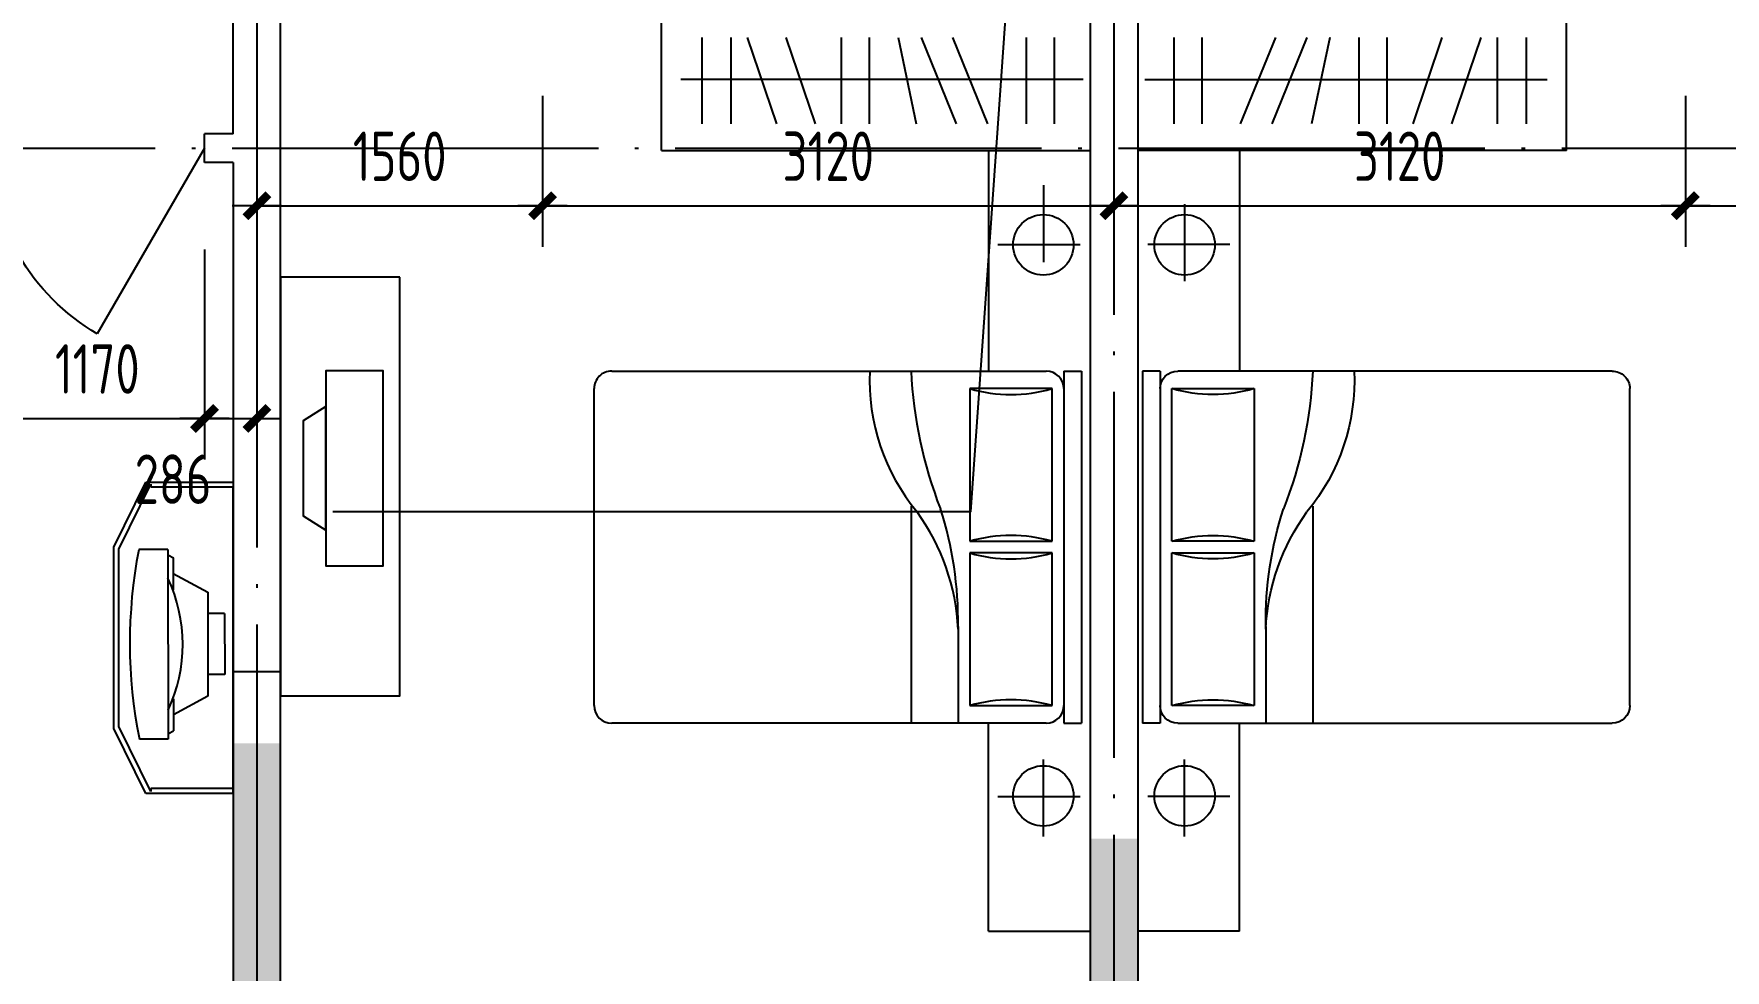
# Model space of a CAD drawing. Extents: x -726032 to 135930, y -151624 to 587044.
# Drawn here: x -706352 to -697117, y 550864 to 555977 of the extents above; entities that cross this region are included whole.
import ezdxf
from ezdxf.enums import TextEntityAlignment as Align

# ---------------------------------------------------------------- set-up
doc = ezdxf.new("R2010")
doc.units = 0
doc.header["$LTSCALE"] = 1000
doc.header["$MEASUREMENT"] = 0
doc.linetypes.add('DOTE', pattern=[2.42, 2, -0.2, 0.02, -0.2])
doc.layers.get('0').update_dxf_attribs({"linetype": 'CONTINUOUS'})
doc.layers.get('DEFPOINTS').update_dxf_attribs({"color": 1, "linetype": 'CONTINUOUS'})
for name, color, linetype in [('COLUMN', 170, 'CONTINUOUS'), ('DOTE', 8, 'DOTE'), ('PUB_DIM', 245, 'CONTINUOUS'), ('WALL', 255, 'CONTINUOUS'), ('WINDOW', 155, 'CONTINUOUS'), ('WINDOW_TEXT', 7, 'CONTINUOUS'), ('家具', 252, 'CONTINUOUS'), ('引线', 213, 'CONTINUOUS')]:
    doc.layers.add(name, color=color, linetype=linetype)
doc.styles.add('ATT', font='TXT')
doc.styles.add('DIM_FONT', font='isocp.shx', dxfattribs={"width": 0.8})
doc.styles.add('SIMPLEX', font='SIMPLEX.SHX')
doc.dimstyles.new('DIMA', dxfattribs={"dimtxt": 300, "dimasz": 1, "dimexe": 250, "dimexo": 300, "dimgap": 150, "dimtad": 1, "dimdec": 0, "dimzin": 0, "dimdsep": 46, "dimtxsty": 'DIM_FONT', "dimcen": 0.09, "dimse1": 1, "dimclrt": 142, "dimadec": 0, "dimazin": 0, "dimtfac": 1, "dimtdec": 0, "dimtix": 1, "dimtmove": 2, "dimatfit": 3, "dimfxl": 1, "dimtolj": 1, "dimtzin": 0, "dimarcsym": 0})
doc.dimstyles.new('DIMB', dxfattribs={"dimtxt": 300, "dimasz": 1, "dimexe": 250, "dimexo": 300, "dimgap": 150, "dimtad": 1, "dimdec": 0, "dimzin": 0, "dimdsep": 46, "dimtxsty": 'DIM_FONT', "dimcen": 0.09, "dimse2": 1, "dimclrt": 142, "dimadec": 0, "dimazin": 0, "dimtfac": 1, "dimtdec": 0, "dimtix": 1, "dimtmove": 2, "dimatfit": 3, "dimfxl": 1, "dimtolj": 1, "dimtzin": 0, "dimarcsym": 0})
doc.dimstyles.new('DIMN', dxfattribs={"dimtxt": 300, "dimasz": 1, "dimexe": 250, "dimexo": 300, "dimgap": 150, "dimtad": 1, "dimdec": 0, "dimzin": 0, "dimdsep": 46, "dimtxsty": 'DIM_FONT', "dimcen": 0.09, "dimclrt": 142, "dimadec": 0, "dimazin": 0, "dimtfac": 1, "dimtdec": 0, "dimtix": 1, "dimtmove": 2, "dimatfit": 3, "dimfxl": 1, "dimtolj": 1, "dimtzin": 0, "dimarcsym": 0})

# ---------------------------------------------------------------- blocks, each defined once
blk = doc.blocks.new('_DIMX')
blk.add_line((-150, 0), (150, 0))
at = {"const_width": 50}
blk.add_lwpolyline([(-70, -70), (70, 70)], dxfattribs=at)
blk = doc.blocks.new('*D3744')
at = {"layer": 'DEFPOINTS', "color": 0, "transparency": 16777216}
for p in [(-703573.9, 555908.7), (-700453.9, 555908.7), (-700453.9, 555038)]:
    blk.add_point(p, dxfattribs=at)
at = {"layer": 'PUB_DIM', "color": 0, "lineweight": -2, "transparency": 16777216}
for p, q in [((-703573.9, 555638.7), (-703573.9, 554813)), ((-703573, 555038), (-700454.8, 555038))]:
    blk.add_line(p, q, dxfattribs=at)
at = {"layer": 'PUB_DIM', "color": 0, "lineweight": -2, "transparency": 16777216, "xscale": 0.9, "yscale": 0.9, "zscale": 0.9, "rotation": 180}
blk.add_blockref('_DIMX', (-703573.9, 555038), dxfattribs=at)
at = {"layer": 'PUB_DIM', "color": 0, "lineweight": -2, "transparency": 16777216, "xscale": 0.9, "yscale": 0.9, "zscale": 0.9}
blk.add_blockref('_DIMX', (-700453.9, 555038), dxfattribs=at)
at = {"layer": 'PUB_DIM', "color": 142, "transparency": 16777216, "insert": (-702013.9, 555308.1), "char_height": 270, "attachment_point": 5, "style": 'DIM_FONT'}
blk.add_mtext('\\A1;3120', dxfattribs=at)
blk = doc.blocks.new('12PBED04')
at = {"color": 0, "linetype": 'ByBlock'}
for p, q in [((0, 0), (0, 60)), ((3, 60), (0, 60)), ((3, 0), (3, 60)), ((6, 60), (80, 60)), ((21, 43.5), (21, 60)), ((29, 23), (29, 60)), ((5, 57), (5, 31)), ((19, 57), (5, 57)), ((19, 31), (19, 57)), ((83, 57), (83, 3)), ((5, 31), (19, 31)), ((19, 29), (5, 29)), ((5, 29), (5, 3)), ((19, 3), (19, 29)), ((5, 3), (19, 3)), ((3, 0), (0, 0)), ((80, 0), (6, 0))]:
    blk.add_line(p, q, dxfattribs=at)
for centre, radius, start, end in [((6, 57), 3, 90, 180), ((80, 57), 3, 0, 90), ((12, 81), 25, 253.739795, 286.260205), ((83.75, 42.6875), 62.75526, 179.258164, 197.803367), ((57.725806, 45.629032), 36.761918, 182.539782, 216.040311), ((12, 7), 25, 73.739795, 106.260205), ((12, 53), 25, 253.739795, 286.260205), ((-44.51087, -3.358696), 73.587559, 2.616012, 21.406944), ((0.75, 1.5), 35.338541, 357.56726, 39.546081), ((6, 3), 3, 180, 270), ((12, -21), 25, 73.739795, 106.260205), ((80, 3), 3, 270, 0)]:
    blk.add_arc(centre, radius, start, end, dxfattribs=at)
at = {"color": 0, "linetype": 'ByBlock', "style": 'ATT'}
for tag, flags, p in [('ITEM', 3, (50, 35)), ('ROOM_NUMBER', 1, (50, 20.5))]:
    blk.add_attdef(tag, text='', height=6, dxfattribs=dict(at, flags=flags)).set_placement(p, align=Align.CENTER)
blk = doc.blocks.new('*D1155')
at = {"layer": 'DEFPOINTS', "color": 0, "transparency": 16777216}
for p in [(-705133.9, 555908.7), (-703573.9, 555908.7), (-703573.9, 555038)]:
    blk.add_point(p, dxfattribs=at)
at = {"layer": 'PUB_DIM', "color": 0, "lineweight": -2, "transparency": 16777216}
for p, q in [((-705133.9, 555638.7), (-705133.9, 554813)), ((-703573.9, 555638.7), (-703573.9, 554813)), ((-705133, 555038), (-703574.8, 555038))]:
    blk.add_line(p, q, dxfattribs=at)
at = {"layer": 'PUB_DIM', "color": 0, "lineweight": -2, "transparency": 16777216, "xscale": 0.9, "yscale": 0.9, "zscale": 0.9, "rotation": 180}
blk.add_blockref('_DIMX', (-705133.9, 555038), dxfattribs=at)
at = {"layer": 'PUB_DIM', "color": 0, "lineweight": -2, "transparency": 16777216, "xscale": 0.9, "yscale": 0.9, "zscale": 0.9}
blk.add_blockref('_DIMX', (-703573.9, 555038), dxfattribs=at)
at = {"layer": 'PUB_DIM', "color": 142, "transparency": 16777216, "insert": (-704353.9, 555308), "char_height": 270, "attachment_point": 5, "style": 'DIM_FONT'}
blk.add_mtext('\\A1;1560', dxfattribs=at)
blk = doc.blocks.new('_DBLK')
blk.add_line((-0.5, 0), (0, -0.866))
blk.add_arc((-0.5, 0), 1, 300, 0)
at = {"layer": 'WINDOW_TEXT', "style": 'SIMPLEX', "flags": 9}
blk.add_attdef('A', text='', height=1, dxfattribs=at).set_placement((0, 1.5), align=Align.MIDDLE)
blk = doc.blocks.new('*D2409')
at = {"layer": 'DEFPOINTS', "color": 0, "transparency": 16777216}
for p in [(-706589.9, 555069.5), (-705419.9, 555069.5), (-705419.9, 553876.6)]:
    blk.add_point(p, dxfattribs=at)
at = {"layer": 'PUB_DIM', "color": 0, "lineweight": -2, "transparency": 16777216}
for p, q in [((-705419.9, 554799.5), (-705419.9, 553651.6)), ((-706589, 553876.6), (-705420.8, 553876.6))]:
    blk.add_line(p, q, dxfattribs=at)
at = {"layer": 'PUB_DIM', "color": 0, "lineweight": -2, "transparency": 16777216, "xscale": 0.9, "yscale": 0.9, "zscale": 0.9, "rotation": 180}
blk.add_blockref('_DIMX', (-706589.9, 553876.6), dxfattribs=at)
at = {"layer": 'PUB_DIM', "color": 0, "lineweight": -2, "transparency": 16777216, "xscale": 0.9, "yscale": 0.9, "zscale": 0.9}
blk.add_blockref('_DIMX', (-705419.9, 553876.6), dxfattribs=at)
at = {"layer": 'PUB_DIM', "color": 142, "transparency": 16777216, "insert": (-706004.9, 554146.6), "char_height": 270, "attachment_point": 5, "style": 'DIM_FONT'}
blk.add_mtext('\\A1;1170', dxfattribs=at)
blk = doc.blocks.new('*D2410')
at = {"layer": 'DEFPOINTS', "color": 0, "transparency": 16777216}
for p in [(-705419.9, 555069.5), (-705133.9, 555069.5), (-705133.9, 553876.6)]:
    blk.add_point(p, dxfattribs=at)
at = {"layer": 'PUB_DIM', "color": 0, "lineweight": -2, "transparency": 16777216}
for p, q in [((-705133.9, 554799.5), (-705133.9, 553651.6)), ((-705419, 553876.6), (-705134.8, 553876.6))]:
    blk.add_line(p, q, dxfattribs=at)
at = {"layer": 'PUB_DIM', "color": 0, "lineweight": -2, "transparency": 16777216, "xscale": 0.9, "yscale": 0.9, "zscale": 0.9, "rotation": 180}
blk.add_blockref('_DIMX', (-705419.9, 553876.6), dxfattribs=at)
at = {"layer": 'PUB_DIM', "color": 0, "lineweight": -2, "transparency": 16777216, "xscale": 0.9, "yscale": 0.9, "zscale": 0.9}
blk.add_blockref('_DIMX', (-705133.9, 553876.6), dxfattribs=at)
at = {"layer": 'PUB_DIM', "color": 142, "transparency": 16777216, "insert": (-705591.4, 553544.7), "char_height": 270, "attachment_point": 5, "style": 'DIM_FONT'}
blk.add_mtext('\\A1;286', dxfattribs=at)
blk = doc.blocks.new('*D1291')
at = {"layer": 'DEFPOINTS', "color": 0, "transparency": 16777216}
for p in [(-697333.9, 555908.7), (-695773.9, 555908.7), (-695773.9, 555038)]:
    blk.add_point(p, dxfattribs=at)
at = {"layer": 'PUB_DIM', "color": 0, "lineweight": -2, "transparency": 16777216}
for p, q in [((-697333.9, 555638.7), (-697333.9, 554813)), ((-695773.9, 555638.7), (-695773.9, 554813)), ((-697333, 555038), (-695774.8, 555038))]:
    blk.add_line(p, q, dxfattribs=at)
at = {"layer": 'PUB_DIM', "color": 0, "lineweight": -2, "transparency": 16777216, "xscale": 0.9, "yscale": 0.9, "zscale": 0.9, "rotation": 180}
blk.add_blockref('_DIMX', (-697333.9, 555038), dxfattribs=at)
at = {"layer": 'PUB_DIM', "color": 0, "lineweight": -2, "transparency": 16777216, "xscale": 0.9, "yscale": 0.9, "zscale": 0.9}
blk.add_blockref('_DIMX', (-695773.9, 555038), dxfattribs=at)
at = {"layer": 'PUB_DIM', "color": 142, "transparency": 16777216, "insert": (-696553.9, 555308), "char_height": 270, "attachment_point": 5, "style": 'DIM_FONT'}
blk.add_mtext('\\A1;1560', dxfattribs=at)
blk = doc.blocks.new('*D2560')
at = {"layer": 'DEFPOINTS', "color": 0, "transparency": 16777216}
for p in [(-700453.9, 555908.7), (-697333.9, 555908.7), (-697333.9, 555038)]:
    blk.add_point(p, dxfattribs=at)
at = {"layer": 'PUB_DIM', "color": 0, "lineweight": -2, "transparency": 16777216}
for p, q in [((-697333.9, 555638.7), (-697333.9, 554813)), ((-700453, 555038), (-697334.8, 555038))]:
    blk.add_line(p, q, dxfattribs=at)
at = {"layer": 'PUB_DIM', "color": 0, "lineweight": -2, "transparency": 16777216, "xscale": 0.9, "yscale": 0.9, "zscale": 0.9, "rotation": 180}
blk.add_blockref('_DIMX', (-700453.9, 555038), dxfattribs=at)
at = {"layer": 'PUB_DIM', "color": 0, "lineweight": -2, "transparency": 16777216, "xscale": 0.9, "yscale": 0.9, "zscale": 0.9}
blk.add_blockref('_DIMX', (-697333.9, 555038), dxfattribs=at)
at = {"layer": 'PUB_DIM', "color": 142, "transparency": 16777216, "insert": (-698893.9, 555308.1), "char_height": 270, "attachment_point": 5, "style": 'DIM_FONT'}
blk.add_mtext('\\A1;3120', dxfattribs=at)

msp = doc.modelspace()

# ---------------------------------------------------------------- linework, layer by layer
at = {"layer": 'COLUMN'}
for points in [[(-705263.9, 550178.4), (-705263.9, 552102.4), (-705003.9, 550178.4), (-705003.9, 552102.4)], [(-700583.9, 550178.4), (-700583.9, 551582.4), (-700323.9, 550178.4), (-700323.9, 551582.4)]]:
    msp.add_solid(points, dxfattribs=at)
at = {"layer": 'DOTE'}
for p, q in [((-705133.9, 576952), (-705133.9, 546480.4)), ((-700453.9, 558862.4), (-700453.9, 546480.4)), ((-712529.2, 555352.4), (-642897.4, 555352.4))]:
    msp.add_line(p, q, dxfattribs=at)
at = {"layer": 'WALL'}
for p, q in [((-700323.9, 558732.4), (-700323.9, 550178.4)), ((-705263.9, 555430.4), (-705263.9, 556366.4)), ((-705003.9, 550178.4), (-705003.9, 556366.4)), ((-700583.9, 556054.4), (-700583.9, 550178.4)), ((-705419.9, 555274.4), (-705419.9, 555430.4)), ((-705263.9, 555430.4), (-705419.9, 555430.4)), ((-705263.9, 555274.4), (-705419.9, 555274.4)), ((-705263.9, 555274.4), (-705263.9, 550178.4)), ((-705003.9, 552492.4), (-705263.9, 552492.4))]:
    msp.add_line(p, q, dxfattribs=at)
at = {"layer": '家具'}
for p, q in [((-702923.8, 555339.4), (-702923.8, 556054.4)), ((-697983.9, 555339.4), (-697983.9, 556054.4)), ((-702704, 555955.9), (-702704, 555484.6)), ((-702546.2, 555955.9), (-702546.2, 555484.6)), ((-702456, 555955.9), (-702296.7, 555484.6)), ((-702244.7, 555955.9), (-702085.3, 555484.6)), ((-701943.1, 555955.9), (-701943.1, 555484.6)), ((-701790, 555955.9), (-701790, 555484.6)), ((-701632.3, 555955.9), (-701533.3, 555484.6)), ((-701507, 555955.9), (-701315.2, 555484.6)), ((-701335.4, 555955.9), (-701143.6, 555484.6)), ((-700932.9, 555955.9), (-700932.9, 555484.6)), ((-700779.8, 555955.9), (-700779.8, 555484.6)), ((-700127.9, 555955.9), (-700127.9, 555484.6)), ((-699974.9, 555955.9), (-699974.9, 555484.6)), ((-699572.4, 555955.9), (-699764.2, 555484.6)), ((-699400.7, 555955.9), (-699592.5, 555484.6)), ((-699275.5, 555955.9), (-699374.5, 555484.6)), ((-699117.7, 555955.9), (-699117.7, 555484.6)), ((-698964.6, 555955.9), (-698964.6, 555484.6)), ((-698663.1, 555955.9), (-698822.4, 555484.6)), ((-698451.7, 555955.9), (-698611, 555484.6)), ((-698361.5, 555955.9), (-698361.5, 555484.6)), ((-698203.8, 555955.9), (-698203.8, 555484.6)), ((-700621.9, 555727.4), (-702819, 555727.4)), ((-700285.8, 555727.4), (-698088.7, 555727.4)), ((-702923.8, 555339.4), (-700583.8, 555339.4)), ((-701138.4, 555339.4), (-701138.4, 554135.4)), ((-697983.9, 555339.4), (-700323.9, 555339.4)), ((-699769.4, 555339.4), (-699769.4, 554135.4)), ((-700839.5, 555150.6), (-700839.5, 554729.2)), ((-700068.2, 555046.6), (-700068.2, 554625.2)), ((-701087.3, 554826.9), (-700639.3, 554826.9)), ((-699820.5, 554826.9), (-700268.4, 554826.9)), ((-705913.9, 553174), (-705739.4, 553529.1)), ((-705887.9, 553163.2), (-705713.4, 553518.4)), ((-705739.4, 553529.1), (-705263.9, 553529.1)), ((-705713.4, 553518.4), (-705713.4, 553503.1)), ((-705713.4, 553503.1), (-705263.9, 553503.1)), ((-705263.9, 551828.9), (-705263.9, 553503.1)), ((-705913.9, 552184), (-705913.9, 553174)), ((-705887.9, 552194.8), (-705887.9, 553163.2)), ((-705620, 553160.7), (-705777.9, 553159.9)), ((-705620, 553160.7), (-705617.4, 552125.2)), ((-705615.4, 553129.6), (-705588.3, 553115.9)), ((-705588.8, 552941.4), (-705588.3, 553115.9)), ((-705590.3, 553029.3), (-705402.2, 552928)), ((-705402.2, 552928), (-705401, 552360.5)), ((-705309.6, 552811.6), (-705401.9, 552811)), ((-705309.6, 552811.6), (-705309, 552478.1)), ((-705309, 552478.1), (-705401.3, 552477.5)), ((-705588.8, 552344.5), (-705588.3, 552170)), ((-705401, 552360.5), (-705588.5, 552257.1)), ((-705739.4, 551828.9), (-705913.9, 552184)), ((-705713.4, 551839.7), (-705887.9, 552194.8)), ((-705615.4, 552156.3), (-705588.3, 552170)), ((-701138.4, 551076.5), (-701138.4, 552212.2)), ((-699769.4, 551076.5), (-699769.4, 552212.2)), ((-705617.4, 552125.2), (-705775.4, 552124.4)), ((-700839.5, 551593), (-700839.5, 552014.3)), ((-700068.2, 551593), (-700068.2, 552014.3)), ((-705263.9, 551828.9), (-705739.4, 551828.9)), ((-705713.4, 551854.9), (-705713.4, 551839.7)), ((-705263.9, 551854.9), (-705713.4, 551854.9)), ((-701087.3, 551812.7), (-700639.3, 551812.7)), ((-699820.5, 551812.7), (-700268.4, 551812.7)), ((-701138.4, 551076.5), (-700583.9, 551076.5)), ((-699769.4, 551076.5), (-700323.9, 551076.5))]:
    msp.add_line(p, q, dxfattribs=at)
for points in [[(-704353.9, 554647.8), (-705003.9, 554647.8), (-705003.9, 552362.4), (-704353.9, 552362.4)], [(-704756.5, 553266.2), (-704756.5, 553942.2), (-704881.3, 553864.2), (-704881.3, 553344.2), (-704756.5, 553266.2), (-704756.5, 553071.2), (-704444.5, 553071.2), (-704444.5, 554137.2), (-704756.5, 554137.2)]]:
    msp.add_lwpolyline(points, close=True, dxfattribs=at)
for centre in [(-700839.5, 554824.3), (-700068.2, 554824.3), (-700839.5, 551815.3), (-700068.2, 551815.3)]:
    msp.add_circle(centre, 165.1, dxfattribs=at)
for centre, radius, start, end in [((-703150.5, 552650.1), 2677, 169.02266, 191.32602), ((-706387.1, 552642.1), 848.4, 335.05606, 25.21232)]:
    msp.add_arc(centre, radius, start, end, dxfattribs=at)
at = {"layer": '引线'}
msp.add_lwpolyline([(-701004.2, 556678.6), (-701236.4, 553367.2), (-704719.4, 553367.2)], dxfattribs=at)

# ---------------------------------------------------------------- block references
at = {"layer": 'WINDOW', "xscale": 1170, "yscale": -1170, "zscale": 1170, "rotation": 180}
msp.add_blockref('_DBLK', (-706004.9, 555352.4), dxfattribs=at)
at = {"layer": '家具', "extrusion": (0, 0, -1)}
for p, xscale, yscale, zscale, rotation in [((700631.9, 554135.4), -32.05280000000023, 32.05280000000494, -32.05280000000023, 180.0000229272689), ((700297.9, 554135.4), 32.05280000000023, 32.05280000000023, -32.0528, 179.9999770727311)]:
    msp.add_blockref('12PBED04', p, dxfattribs=dict(at, xscale=xscale, yscale=yscale, zscale=zscale, rotation=rotation))

# ---------------------------------------------------------------- dimensions: what is measured, and where the dimension line sits
at = {"layer": 'PUB_DIM'}
for base, p1, p2, dimstyle, picture, middle in [((-703573.9, 555038), (-705133.9, 555908.7), (-703573.9, 555908.7), 'DIMN', '*D1155', (-704353.9, 555308)), ((-700453.9, 555038), (-703573.9, 555908.7), (-700453.9, 555908.7), 'DIMB', '*D3744', (-702013.9, 555308.1)), ((-697333.9, 555038), (-700453.9, 555908.7), (-697333.9, 555908.7), 'DIMA', '*D2560', (-698893.9, 555308.1)), ((-695773.9, 555038), (-697333.9, 555908.7), (-695773.9, 555908.7), 'DIMN', '*D1291', (-696553.9, 555308))]:
    dim = msp.add_linear_dim(base=base, p1=p1, p2=p2, dimstyle=dimstyle, override={"dimscale": 0.9, "dimblk1": '_DIMX', "dimblk2": '_DIMX', "dimsah": 1}, dxfattribs=at)
    dim.commit()
    dim.dimension.update_dxf_attribs({"geometry": picture, "text_midpoint": middle})
dim = msp.add_aligned_dim(p1=(-706589.9, 555069.5), p2=(-705419.9, 555069.5), distance=-1192.9, dimstyle='DIMA', override={"dimscale": 0.9, "dimblk1": '_DIMX', "dimblk2": '_DIMX', "dimsah": 1}, dxfattribs=at)
dim.commit()
dim.dimension.update_dxf_attribs({"geometry": '*D2409', "text_midpoint": (-706004.9, 554146.6)})
dim = msp.add_linear_dim(base=(-705133.9, 553876.6), p1=(-705419.9, 555069.5), p2=(-705133.9, 555069.5), angle=0, dimstyle='DIMA', override={"dimscale": 0.9, "dimblk1": '_DIMX', "dimblk2": '_DIMX', "dimsah": 1}, dxfattribs=at)
dim.commit()
dim.dimension.update_dxf_attribs({"geometry": '*D2410', "text_midpoint": (-705591.4, 553544.7), "dimtype": 161})

doc.saveas('drawing.dxf')
